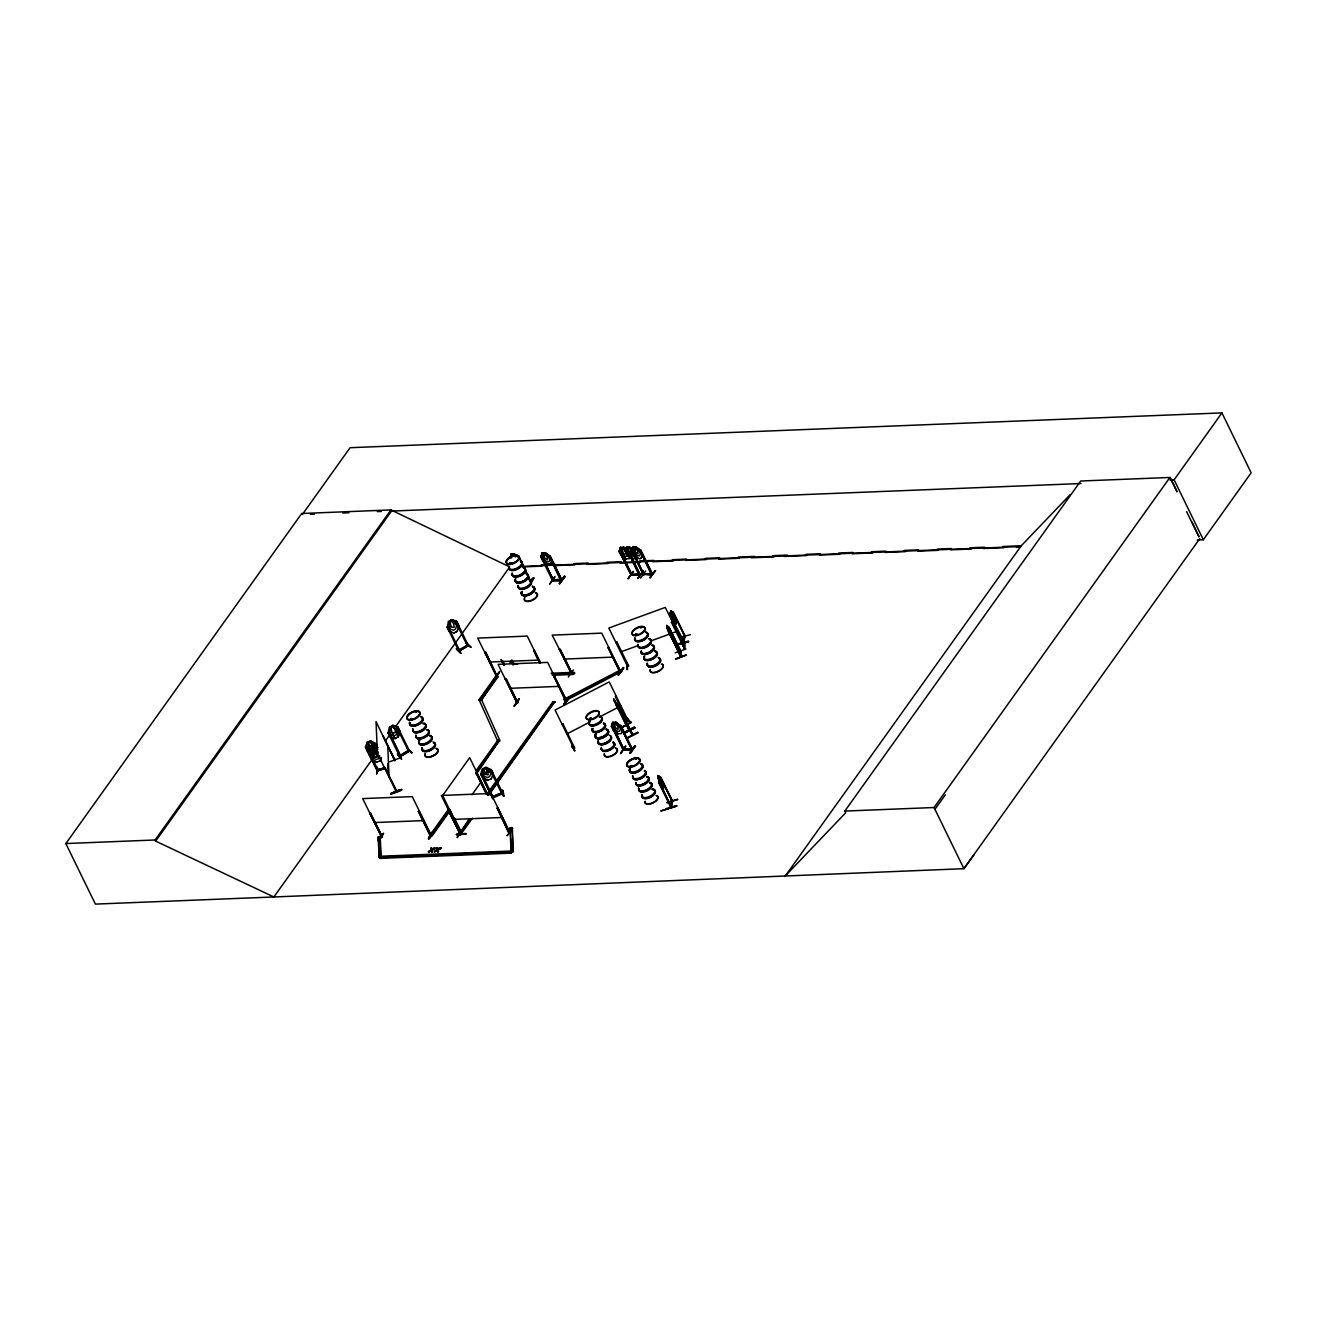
<?xml version="1.0" encoding="UTF-8"?>
<svg xmlns="http://www.w3.org/2000/svg" width="1317" height="1317" viewBox="0 0 1317 1317"><rect width="100%" height="100%" fill="white"/><g stroke="black" fill="none" stroke-linecap="round" stroke-linejoin="round"><path stroke-width="1.5" d="M530.685 580.501L531.097 581.34L530.356 580.781M547.625 564.302L550.72 564.005C552.679 554.572 552.63 567.15 547.625 564.302L542.719 560.548L540.875 556.745L552.613 580.797L552.597 579.546L553.008 580.468L562.079 580.106L550.292 556.169L549.288 556.531L550.292 556.169M552.185 579.908L553.815 580.468L541.501 556.515M624.011 749.027L623.122 749.027L624.159 750.196M631.024 575.331L640.26 574.903L632.242 558.079M631.748 574.08L631.337 574.442M627.518 551.033L639.222 574.986L639.222 573.751L640.441 574.656L631.205 575.002M639.222 574.986L629.608 554.424M651.191 573.274C655.389 578.114 639.041 571.677 643.914 574.805L632.341 550.621L627.863 547.74L628.456 551.016L623.632 547.23L628.571 550.901L630.431 554.704L629.082 558.54M376.662 773.556L377.32 767.284L376.695 773.54M376.794 774.001L377.436 767.729M626.777 663.735L627.106 669.678L626.777 663.752M388.12 732.91L389.47 727.132L392.828 725.239L397.948 727.116L399.792 730.919L398.392 736.631L395.034 738.541L389.931 736.664L388.071 732.861L389.223 732.137L400.747 756.337L389.025 732.417M377.288 752.847L373.896 750.772L374.341 747.332L373.04 750.394L369.435 748.896L372.695 751.184L372.201 754.789L373.534 751.53L377.436 753.126M683.803 642.301L684.165 648.244M684.099 648.26L684.939 648.54L684.577 642.564L671.719 618.364L683.177 642.976L685.317 636.391L673.53 612.454C667.357 607.302 671.423 620.883 673.382 622.711C676.197 628.242 676.773 618.611 675.753 624.291M378.407 770.659L366.636 746.492L365.484 747.101L369.188 754.773L374.571 757.456L378.045 756.172M375.098 744.039L377.749 749.571M460.637 833.233L459.419 833.365L459.896 834.303L470.762 819.19M365.665 747.019L366.653 746.541M376.3 752.386L372.727 753.587L367.344 750.838L372.727 753.472L376.201 752.303L377.304 749.077M368.645 742.393L369.797 742.031L372.563 744.895L372.909 748.418L369.912 747.661L368.645 742.327M369.106 746.13L370.587 753.209L374.028 754.723L376.333 753.999L377.518 751.003L372.579 744.961L369.007 746.048L367.328 750.97M371.427 759.382L376.794 762.131L371.41 759.448L369.567 755.579L371.345 750.739M369.55 755.645C368.925 749.9 375.938 747.216 378.341 752.896M371.641 745.899L370.505 746.196L371.773 751.464L374.769 752.221L374.407 748.698L371.657 745.834M372.579 745.027L377.979 747.529L372.579 744.912M374.588 757.275L378.16 756.254M377.238 746.278L376.02 743.512L375.147 743.907M376.201 752.303L377.419 749.093M378.012 769.556L384.498 767.893M380.267 760.831L376.794 762.131M387.807 767.564L388.136 764.288L387.939 767.449M388.071 770.478L387.972 763.942M458.711 651.174L468.539 645.56L458.892 651.322L447.122 627.139L447.978 626.497L459.765 650.828L459.304 649.643L468.029 644.704M467.716 646.038C465.872 645.445 468.654 643.503 468.177 645.429M396.104 791.287L396.236 790.743M668.476 627.106L680.79 650.96M680.593 656.459L680.445 650.993M395.462 730.77L395.1 732.878L392.268 732.647M410.13 719.691A7.161 3.49 -26 0 1 409.85 713.238A7.161 3.49 -26 0 1 419.909 712.843A7.161 3.49 -26 0 1 410.13 719.691L410.213 719.214M410.427 719.28L411.809 718.819L411.069 719.23M410.739 719.033L411.826 718.901L411.036 718.473M416.007 712.299L416.353 712.382M510.815 563.857L509.547 563.495M509.811 564.071L510.206 563.215M509.877 563.577L511.506 562.886M511.523 563.182L510.387 563.511M589.456 719.23L590.131 718.242L589.769 719.526M590.411 718.358L591.465 718.341L590.51 719.428M590.329 718.209L591.02 718.209M595.317 711.361L595.877 711.476M636.358 633.889L635.354 635.156L637.066 634.778M636.506 634.942L637.198 634.07L636.16 633.938M641.56 627.534L640.836 627.995M630.02 766.609A7.128 3.474 -26 0 1 629.756 760.189A7.128 3.474 -26 0 1 639.766 759.794A7.128 3.474 -26 0 1 630.02 766.609L631.962 765.506L630.777 766.247M630.333 766.247L631.65 765.638M631.716 765.967L630.382 766.757M636.391 759.267L636.177 759.218M400.368 755.365L409.044 750.048M670.962 807.568L659.307 783.664L658.105 775.614L660.476 777.343L672.543 801.707L660.476 777.244L658.22 775.581L659.175 783.747L659.142 782.759L671.522 806.992M659.784 782.973L661.019 787.55L663.389 789.163L662.319 781.047L663.784 786.99M663.735 786.924L663.389 789.163M665.859 809.511C703.558 797.328 630.629 820.491 676.395 806.152M667.077 802.58L677.679 799.337L667.126 802.333M670.814 806.35L671.736 801.362M672.065 801.362L671.012 807.634L670.485 806.712M672.575 801.279L671.357 807.584L657.874 777.82M626.217 552.811L624.884 554.375L623.171 552.926L621.822 547.905M632.308 552.564L630.975 554.128L629.263 552.696M448.504 621.591L447.154 627.369L449.015 631.172L454.102 633.033L457.394 631.057L458.744 625.279L456.884 621.476L451.797 619.616L448.504 621.591L450.266 629.246L453.492 630.217L455.633 628.95L456.62 625.427L451.797 619.616M399.792 730.919L398.343 736.598L395.084 738.59L390.062 736.615M670.699 610.973L674.189 616.488L674.567 621.624L673.119 620.768L670.172 613.129L670.781 610.808L673.185 612.52L685.169 636.984L684.824 635.485L684.297 636.226M679.885 637.379L690.388 634.662M683.128 641.642L684.396 636.555M688.659 641.577L678.09 644.622L688.544 641.889M617.953 705.846L613.738 699.113L626.563 725.881L626.546 724.712M629.691 730.622L632.654 735.314L620.521 710.719M630.399 730.886L629.082 728.515M633.115 735.067L630.053 730.293L632.901 734.639M394.771 759.069L394.82 760.024M396.121 791.402L377.403 753.324L376.036 721.551L394.787 760.666M680.774 651.52L669.02 627.04C659.833 620.077 682.272 655.751 681.037 656.887L681.004 656.228M465.625 833.447L456.275 834.682L465.592 834.204M492.13 796.933L493.645 797.592L492.591 798.086L480.754 774.067L482.417 768.815L485.973 767.317L491.356 769.721L493.2 773.523L491.439 778.643M509.844 558.062L511.144 554.062L514.288 553.947L519.244 557.618L530.833 581.67M540.81 556.828L542.11 552.827L545.271 552.696L550.21 556.383L545.205 552.778M621.081 555.083C633.74 563.939 618.974 555.659 619.171 551.362L620.472 547.362L623.632 547.23M631.139 575.315L619.237 551.28L620.57 547.444M627.205 554.869L625.213 551.181L626.513 547.181L629.674 547.065L634.564 550.819M640.737 550.391L635.782 546.703L640.457 553.42L639.552 555.758L637.51 555.84L634.366 553.65L629.658 547.164L626.563 547.362L625.394 551.148L627.155 554.951L632.028 558.671L635.173 558.54L636.473 554.539L634.481 550.852M635.074 558.441L636.358 554.506L633.971 547.378L637.56 550.621L638.054 553.815L635.337 552.416M641.247 558.013C643.634 547.724 643.206 561.454 638.152 558.309L633.247 554.556C629.164 552.794 633.773 541.748 632.983 550.802M622.694 729.618L621.377 733.618L618.233 733.734L613.278 730.062L611.434 726.26L612.685 722.342L615.879 722.128L620.784 725.881M632.637 749.505L620.9 725.601L619.714 725.634L632.522 749.817L623.32 750.18L611.483 726.177L612.734 722.259L614.463 729.075L617.607 731.264L619.632 731.182L620.554 728.828L615.879 722.128M365.484 747.101L367.163 742.113L370.752 740.977L376.119 743.726L377.353 746.262M381.37 757.621L380.267 760.913L381.486 757.637M623.567 547.411L628.308 553.93L627.386 556.268L625.345 556.35L622.2 554.177L620.472 547.362M634.382 553.683L633.477 556.037L631.452 556.103L628.308 553.93M379.724 755.744L378.555 758.724L376.234 759.465L372.81 757.933L371.328 750.805M461.46 832.591L461.971 833.348L454.53 818.301M459.386 649.89L458.678 650.351M467.436 645.939L455.731 621.871L456.834 621.624L455.896 622.184M400.088 755.234L399.808 756.814L388.087 732.647L388.992 732.054M400.039 756.715L409.455 750.92M408.484 751.464L408.105 750.525M672.46 801.773L660.36 777.277M685.153 636.934L673.069 612.454L676.23 622.233L675.045 616.224M683.688 642.762L671.505 618.381M509.827 563.116L509.531 563.906A7.112 3.474 -26 0 0 519.194 557.124A7.112 3.474 -26 0 0 509.202 557.519A7.112 3.474 -26 0 0 509.465 563.923M516.034 556.383L515.523 556.548M589.786 718.588L591.498 718.489M635.881 634.564L636.555 634.975M636.341 759.069L636.029 759.267M488.673 768.552L486.401 772.684L481.594 771.499M492.081 797.213C499.472 792.834 512.939 789.607 492.509 798.086M574.475 747.167L573.389 747.776M563.001 723.971L562.079 724.449L563.001 723.971L574.722 748.204C572.335 745.455 575.019 749.999 573.85 748.319M627.518 719.642L628.094 720.448L609.244 681.893L555.083 710.044L573.866 748.336M627.534 666.402L608.849 628.028L665.283 607.4L684.198 645.89L683.046 646.351L683.77 645.017M380.992 836.262L382.144 837.365L369.83 813.165L382.457 837.085L370.67 813.132M485.858 652.376L484.837 652.656L485.858 652.376L497.217 676.658M381.09 836.262L381.864 836.46M379.675 839.324L383.593 833.217L378.703 840.69M379.642 839.67L383.329 833.743M498.896 672.872L493.727 679.588M496.608 676.378C507.193 660.278 486.747 689.351 495.62 677.761M506.189 678.634L505.185 678.93L506.189 678.634L517.811 702.85L516.577 701.731M418.362 811.47L419.382 811.19L418.362 811.47L430.28 836.048L432.091 835.966L449.871 811.074M539.608 663.142L533.714 650.466L539.789 662.895M534.389 650.68L540.628 662.863M516.741 701.731L517.383 701.977M514.223 706.241L519.244 699.146M514.354 706.324L519.112 698.734L514.107 705.813M516.774 702.932L517.976 702.57L517.038 702.652L505.349 678.683M560.318 649.396L559.297 649.676L560.318 649.396L572.105 673.366L571.282 672.773M429.951 834.237L429.704 834.32M431.005 835.126L429.968 835.472L431.005 835.39L419.201 811.437M433.095 833.101C424.486 848.132 430.396 829.825 434.1 831.685M468.951 819.256L458.678 834.912L460.473 834.83L448.241 810.268L449.739 810.054M428.387 838.336L433.425 831.274M428.618 838.731L432.783 832.871M449.081 810.235L460.818 834.237L448.241 810.268M475.997 772.881L476.787 772.223L475.997 772.881L486.401 794.2M565.174 700.331L554.062 676.74L566.689 700.66L565.487 699.755M554.737 676.938L566.524 700.907L547.625 662.385L498.073 664.361L516.939 702.932M568.351 677.004L573.323 669.925M459.682 833.118L460.456 833.332M457.295 837.596L462.185 830.072L457.18 837.168M460.571 833.579L461.51 832.443M459.814 833.085L461.032 832.607M460.785 834.204L461.971 833.348L461.444 834.073L442.644 795.501L469.675 757.654L488.047 795.32M564.614 704.282L569.586 697.17L564.614 704.315L563.857 703.838L568.96 696.775M564.104 704.332L569.553 697.154M619.599 670.518L619.747 671.785L608.174 647.487L620.636 671.67L601.754 633.131L552.185 635.123L571.825 673.613L560.137 649.643M609.03 647.454L608.01 647.734M496.953 808.325L497.974 808.045L509.58 832.262L508.642 832.295L497.135 808.078L508.56 832.344L509.597 831.982M619.303 671.094L620.208 670.797M619.764 671.736L608.174 647.487M620.109 670.847L619.5 670.567M618.216 675.094C626.941 665.694 623.682 664.212 618.315 675.028M623.715 667.933L618.727 675.045M508.971 831.982C506.387 830.994 510.996 831.356 508.296 831.192M507.275 835.62L512.659 828.525L507.177 835.554M372.365 759.135L273.87 896.976L95.384 904.104L65.85 843.555L301.708 513.498L390.951 509.926L509.728 566.919M65.85 843.555L155.093 839.983L390.951 509.926M974.284 854.321L963.896 868.677L273.87 896.976L155.636 841.119L391.511 511.062L1080.994 483.537M511.473 558.029L511.144 554.062M512.478 554.605L515.194 556.778M530.784 581.653L519.31 557.404L514.239 554.013L516.462 556.564M385.502 740.747L390.276 734.063M396.252 725.716L508.527 568.582M519.145 557.651L518.305 557.684L519.31 557.404M542.11 552.827L545.254 552.811L549.93 559.412L549.024 561.75L546.983 561.832L543.839 559.643L542.209 552.926L540.925 556.861L542.028 556.498L553.552 580.715M543.394 553.453L547.032 556.614L547.526 559.807L544.81 558.408L543.46 553.37M530.257 581.702C533.253 575.447 535.904 577.373 531.031 582.18M530.504 582.213L534.027 577.883M549.65 584.205L554.984 576.583L549.913 583.678M553.65 580.435C549.156 580.567 566.03 582.213 560.614 579.299M561.47 579.513C539.641 581.521 567.66 578.015 560.581 579.612M564.302 576.22C549.238 598.873 575.43 561.421 559.264 583.316M564.96 576.632L559.544 583.744L564.993 576.648M479.701 701.039L479.042 699.64L495.933 676L498.106 676.675L481.215 700.315L497.744 675.934M479.404 700.397L496.295 676.757L498.106 676.675M511.918 851.77L510.93 853.153L380.35 858.355L380.119 836.361L378.061 837.118L379.28 857.729L381.337 856.972L380.119 836.361M380.35 858.355L380.975 856.231L378.917 856.972M619.171 551.362L620.389 551.033L632.176 574.986L630.777 574.113M621.756 547.987L622.826 547.856M626.563 547.362L626.908 551.082M625.213 551.181L622.776 547.938M640.161 574.969L627.814 550.736M631.716 550.539L643.305 574.788M448.883 808.737L429.918 835.291L431.729 835.225L449.509 810.334M476.161 770.577L497.497 740.714L499.505 739.759L476.524 771.334M630.431 554.704L629.18 558.638L625.987 558.836M430.28 836.048L448.06 811.157M475.602 773.82L499.308 740.648L477.149 772.914M633.197 554.638L638.152 558.309M640.819 550.177L639.815 550.539L640.819 550.177L652.606 574.146L643.355 574.475M635.123 558.375L632.028 558.573M471.963 794.793L481.363 781.623M633.082 571.562L628.011 578.723L633.477 571.529M639.107 574.08L631.699 574.607L639.848 573.751M643.387 571.199L637.807 578.328L643.371 571.166M645.626 571.018L640.556 578.114M486.697 794.431L552.926 701.747L554.737 701.681L488.87 795.106M552.004 674.551L574.656 673.086L573.669 674.452L552.383 675.308M458.678 834.912L469.313 820.014M488.245 793.525L495.34 783.599M497.711 780.29L502.435 773.672M504.806 770.363L515.441 755.464M517.811 752.155L552.119 704.151M488.492 794.365L554.737 701.681M460.473 834.83L472.309 818.285M651.899 573.521L643.865 574.097L651.257 573.553M655.553 570.673L649.972 577.817L655.487 570.64M379.987 857.614L510.568 852.395L511.556 851.012L380.975 856.231M611.434 726.26L612.652 725.93L624.258 750.147L612.652 725.93M614.018 722.885L617.657 726.046L618.15 729.239L615.418 727.84L614.068 722.803M613.278 730.062L618.233 733.734M622.562 729.585L620.9 725.601M620.653 753.522L625.723 746.443M620.784 753.604L625.608 746.015L620.537 753.11M631.847 749.011L631.65 749.883M631.913 749.521L619.895 725.881M629.822 752.731L634.975 745.685L629.822 752.731L630.58 753.209L635.65 746.097L634.959 745.652M630.069 753.11L635.14 746.015M784.866 876.579L1021.284 545.748L1070.326 494.484M785.409 875.805L845.679 812.819L844.823 811.074L1080.681 481.018L1169.924 477.462L1176.954 491.85M844.823 811.074L934.066 807.519L1169.924 477.462M1170.056 479.981L1174.106 479.816L1221.929 412.896L1251.15 472.819L1203.326 539.74L1197.169 539.986M1199.771 538.62L963.896 868.677L934.066 807.519M934.922 809.264L945.31 794.892M512.033 660.245L513.893 663.949L512.511 663.554M513.367 663.142L512.478 663.554M376.827 769.935L377.864 769.589M481.693 773.441L480.886 774.067L492.476 797.806L493.529 797.625M501.349 793.097L502.485 792.604M501.777 793.97L502.798 793.525M633.065 735.034L620.62 710.95M456.505 649.215L460.884 653.281L456.439 648.705M401.504 758.329C389.239 744.385 409.801 769.457 397.487 754.147M635.732 634.251L635.617 635.173M590.938 718.95L589.769 719.378M571.627 746.476L574.953 750.492M574.673 751.184L571.924 745.702L571.627 746.492M627.205 665.48L628.407 665.546M683.227 646.005L684.182 645.692M684.05 645.972L682.716 645.692M517.383 664.048L510.305 662.731M512.906 664.509L513.828 663.933L513.169 664.558M377.979 769.77L376.843 770.165M448.175 626.81L447.286 627.336M513.498 663.9L511.753 660.196M630.53 765.885L632.111 765.704M459.633 650.038L458.563 650.368M408.747 751.612L396.746 727.461L397.668 727.017L409.603 751.069L409.175 750.196L399.43 755.942M496.18 675.506L497.036 675.703M570.64 672.526L571.512 672.46M571.068 673.415L572.105 673.333M509.103 831.422L508.23 831.455M530.076 581.406L530.998 581.357M561.042 580.171L561.964 580.122M622.974 749.06L623.83 749.274M623.402 749.933L611.812 725.963M631.798 749.571L620.06 725.634M458.431 650.137L459.073 651.207M409.439 751.233L399.907 756.748M431.202 849.844C424.321 853.449 433.194 851.852 431.021 848.033L432.141 849.926L434.133 847.901C438.182 848.428 426.675 852.527 434.84 847.885M428.305 851.786L435.087 848.378M428.552 852.28L431.301 850.206L432.42 852.132L431.992 849.778M437.228 849.597C430.346 853.218 439.22 851.605 437.063 847.786L438.166 849.679L440.158 847.671C444.208 848.197 432.7 852.297 440.866 847.638M434.33 851.539L441.113 848.132M434.577 852.033L437.326 849.959L438.446 851.885L438.018 849.547M627.534 719.658L626.81 720.004M448.537 621.624L451.83 619.665M449.937 621.558L450.99 620.933L453.657 623.517L454.102 627.32L451.287 627.09L449.887 621.525M470.432 646.96L466.498 643.239M391.462 730.984L390.919 727.116L391.989 726.49L394.656 729.091M397.899 727.066L396.911 727.758M407.513 748.912L412.089 752.764L407.628 748.764M497.316 676.609L485.677 652.606M517.663 702.883L506.024 678.881M571.166 673.399L559.462 649.429M566.376 700.94L565.487 700.99L566.59 700.644M619.994 671.423L620.702 671.407M620.488 671.703L619.698 671.703M430.478 834.534L430.132 835.472M553.074 579.875L552.992 579.875M561.799 580.435L550.111 556.416M631.37 574.986L619.55 551.066M643.601 573.883L642.762 573.949M644.013 574.755L635.255 556.037M623.501 749.933L632.588 749.571M631.485 748.649L623.945 749.521L632.094 748.945M628.407 578.624L633.082 571.627M501.826 793.904L502.979 793.69L491.142 769.572L490.187 769.968M628.028 720.218L627.007 720.959L615.319 696.775L616.34 696.463M614.364 700.232L615.516 703.031M618.397 707.492L617.13 704.348L621.031 711.328M616.307 705.188L619.27 710.439M620.472 710.62L617.986 706.044L622.579 715.806L619.698 710.439L622.233 714.67L621.789 713.435M619.336 709.847L620.225 712.168M623.649 717.222L622.546 715.74M627.122 717.633C623.171 716.069 636.276 729.7 627.122 717.617M574.278 747.299L573.455 747.71M627.88 720.267L626.908 720.794L627.567 719.329M621.147 727.412L631.271 722.095L621.394 727.889M624.242 732.186L634.366 726.885L634.909 727.84L624.702 733.026M624.604 732.861L634.843 727.708M637.757 732.137L627.814 737.816M627.83 737.866L638.136 732.812M564.038 699.294L620.57 669.925L621.147 670.847L621.525 671.588L564.993 700.973L564.038 699.294L564.417 700.051L593.588 684.889M597.227 682.996L620.933 670.666L621.525 671.588M621.147 670.847L564.631 700.232L564.993 700.973M566.771 734.013L590.246 721.815M599.268 717.123L620.933 705.863M408.896 750.114L409.208 751.003M627.106 665.727L628.225 665.365M481.709 700.084L479.322 700.298L497.875 741.455L499.67 741.389M627.748 666.254L628.061 665.398M410.904 718.654L412.172 718.605L410.953 719.773M483.899 768.963L485.051 768.486L487.8 771.235L488.163 774.873L485.183 774.347L483.882 768.898M481.676 773.408L493.431 797.74M481.133 774.873L491.718 770.461M487.981 780.273L482.631 777.935L487.981 780.273L491.537 778.726M502.419 790.677L503.423 795.896M502.946 790.546L502.205 790.299M672.378 636.588L672.427 638.696L668.855 633.033L666.912 625.377M667.077 626.546L670.221 633.576L669.546 632.769M666.863 627.287L681.037 656.821L680.708 651.01M668.838 633.065L669.316 632.325L680.609 656.92M670.797 636.72L672.378 638.564M616.899 642.038L615.961 642.597L616.899 642.038L628.719 666.172L627.765 666.55M671.423 622.101L672.378 621.756L671.44 622.315L683.243 646.268M395.232 760.485L383.148 736.104L394.87 760.683M684.577 642.564L684.346 648.754M389.684 761.769L400.253 757.868M680.691 655.603L680.066 651.125M675.522 658.879L686.141 655.01L675.572 659.241M675.572 659.224L686.108 655.026M391.116 794.135C397.932 788.175 411.2 787.912 391.083 794.069M390.869 793.377L401.455 789.476M620.537 651.997L637.477 645.807M650.647 641L676.971 631.37M509.877 828.113L512.297 828.113L513.317 851.852L511.259 852.609L509.877 828.113L512.297 828.113M510.881 851.852L512.939 851.095L511.934 827.356M509.926 662.978L517.614 664.361M376.004 743.726L374.818 743.809M371.229 750.723L374.802 749.587M378.127 769.803L384.696 767.729M385.008 768.338L377.37 770.774L365.682 746.805M384.992 768.568L377.353 770.988L365.5 747.035M510.535 563.758L509.942 563.511M411.217 719.477L410.328 719.592M658.385 776.898L661.249 784.027L658.253 777.606M665.678 808.737L676.197 805.675M677.959 643.914L688.412 641.099M512.675 663.752L513.334 664.492M496.311 675.473L496.822 676.329L485.002 652.409M430.231 835.143L418.543 811.223M530.257 580.83L530.504 580.748A7.244 3.539 -26 0 1 526.751 587.645A7.244 3.539 -26 0 1 518.174 587.086M652.211 574.442L640.638 550.424L635.732 546.785M471.14 647.141L466.234 642.894M632.275 749.9L631.864 748.978M411.595 752.962L407.282 748.402M643.552 574.426L635.304 557.914M626.546 725.815L614.562 701.335M629.51 730.194L626.316 725.239M503.621 796.258L502.468 790.677M504.082 796.094L502.864 790.513M533.55 650.713L534.57 650.433M553.897 676.987L554.901 676.708M449.871 809.428L461.065 834.122L454.2 818.318M369.649 813.412L370.489 813.363M382.457 837.085L381.518 837.085L362.718 798.596L412.287 796.62L431.12 835.093M381.387 837.447L382.358 837.069M465.889 833.908L456.456 834.352L465.79 833.941M1221.929 412.896L350.092 447.698L302.268 514.618L301.708 513.498M310.368 514.288L314.434 514.14M342.832 513.004L348.906 512.757M377.304 511.622L381.37 511.457M632.588 546.917L635.782 546.703M511.095 554.144L514.288 554.045M619.369 551.313L631.995 575.233M541.188 556.531L542.028 556.498M549.452 556.202L560.91 580.484L549.37 556.433M541.073 564.911L555.428 564.335M573.899 563.61L588.271 563.034M606.742 562.293L621.097 561.717M639.568 560.976L653.94 560.416M672.411 559.676L686.766 559.099M705.237 558.359L719.609 557.782M738.08 557.058L754.493 556.4M772.964 555.659L787.336 555.083M805.806 554.342L820.162 553.782M838.633 553.041L853.004 552.465M871.475 551.724L885.831 551.148M904.302 550.424L918.673 549.847M937.144 549.107L951.5 548.53M969.971 547.79L984.342 547.23M1002.813 546.489L1021.284 545.748M524.1 566.343L1020.724 546.522M523.425 566.886L541.913 566.145M554.243 565.652L574.788 564.828M587.102 564.335L607.647 563.511M619.978 563.034L640.506 562.211M652.837 561.717L673.382 560.894M685.696 560.4L706.241 559.577M718.572 559.099L739.117 558.276M751.431 557.782L774.034 556.877M784.306 556.465L806.893 555.56M819.223 555.083L839.752 554.259M852.083 553.766L872.628 552.942M884.942 552.449L905.487 551.625M917.817 551.148L938.346 550.325M950.676 549.831L971.222 549.008M983.536 548.514L1004.081 547.691M1016.411 547.213L1020.51 547.049M529.994 581.653L530.833 581.62M489.414 662.056L538.982 660.08M563.89 659.093L613.442 657.101M551.066 673.25L574.294 672.328M561.108 673.613L574.656 673.086M509.761 688.33L559.313 686.355M479.042 699.64L480.837 699.574M555.099 702.422L552.926 701.747M611.631 726.21L612.471 726.177M499.308 740.648L497.497 740.714L497.875 741.455M374.423 822.565L423.975 820.59M452.999 819.437L502.567 817.445M458.3 834.155L460.11 834.089M431.021 848.033L432.009 848.494M437.063 847.786L438.051 848.263M431.416 851.655L432.42 852.132M437.458 851.408L438.446 851.885M387.461 856.725L401.751 856.165M420.107 855.424L434.38 854.865M452.752 854.124L469.066 853.482M487.438 852.741L501.711 852.165M672.543 801.164L660.838 777.26M620.669 671.357L620.389 670.551M509.613 831.949L490.862 793.476L441.31 795.468L460.226 833.957M651.01 573.619L652.014 573.241M680.329 651.685L668.476 627.748M396.598 791.221L384.877 767.745M655.092 570.64L650.022 577.735M637.856 578.245L642.894 571.117M451.78 619.747L456.834 621.624M660.788 785.492L662.138 786.364L661.562 781.277L658.154 775.746M629.888 731.034L617.08 705.369M632.604 735.232L618.364 706.472M615.829 722.309L620.686 725.93M628.736 729.141L626.662 725.058M670.188 634.909L671.209 635.897L666.797 625.41M457.394 631.057L454.102 633.033M466.152 642.877L470.696 647.322M456.39 648.787L460.884 653.281M398.244 736.516L392.828 725.239L397.635 731.017L396.615 734.524L394.474 735.775L391.231 734.787L389.832 731.939L389.618 727.247L395.084 738.59M677.564 799.534L667.093 802.728M675.193 652.837L685.811 649.067M634.909 727.84L624.456 732.614M617.014 704.414L618.183 706.027M621.064 710.67L618.052 706.011L619.895 709.814M626.662 725.206L629.724 729.832L614.66 700.759L616.619 704.71M624.768 733.141L634.728 727.544M616.405 705.089L618.842 709.435L618.397 708.184M619.714 709.945L621.097 712.431L620.719 711.493M616.323 704.694L617.706 707.196L617.327 706.241M616.998 705.336L613.623 699.162L615.121 702.389M627.616 737.438L637.955 732.548M1174.106 479.816L1203.326 539.74M1170.978 478.927L1177.118 491.537M1192.05 522.141L1199.079 536.546M1186.601 511.638L1198.882 536.826M639.98 550.21L651.536 574.492L639.881 550.44M669.052 627.583L680.741 651.619M666.797 626.283L672.361 637.691M527.475 575.875L529.269 579.562M540.447 663.11L527.277 636.111L477.725 638.087L496.575 676.691M511.375 660.871L513.103 664.624M511.111 660.821L512.823 664.575M502.633 660.854L504.691 664.591M501.349 659.685L504.049 665.217M501.069 659.636L503.769 665.167M456.62 621.443L468.408 645.659M490.056 769.918L502.04 794.102L501.547 792.949L493.167 796.522M476.458 772.239L487.718 795.336M476.326 772.865L486.73 794.184M384.844 767.218L396.647 791.204M378.061 837.118L378.605 841.843M155.093 839.983L155.636 841.119M617.64 705.533L618.908 708.266M481.347 699.343L499.884 740.5M631.452 722.473L621.311 727.741M401.619 789.805L391.05 793.772M619.451 709.797L620.323 712.102M613.738 699.113L614.512 701.467M502.139 790.282L503.571 796.373M485.973 767.317L490.895 773.375L489.726 776.586L487.438 777.54L484.014 776.256L482.516 768.881M491.702 795.089L492.657 798.909M437.293 848.296L437.474 850.107M431.268 848.527L431.449 850.338M437.573 850.469L437.688 851.918M431.548 850.7L431.663 852.148M437.804 847.753L437.919 849.185M431.778 848L431.894 849.432M627.122 663.027L627.518 669.448M510.667 838.748L511.259 852.609M387.725 745.521L389.091 777.293M378.95 849.778L379.28 857.729M523.524 568.006A7.244 3.539 -26 0 1 520.791 575.397A7.244 3.539 -26 0 1 512.395 573.784M524.726 568.829A7.145 3.49 -26 0 1 520.1 576.155A7.145 3.49 -26 0 1 512.675 574.146M515.21 579.299A7.112 3.474 -26 0 0 523.458 580.896A7.112 3.474 -26 0 0 526.142 573.619A7.161 3.49 -26 0 1 526.849 578.64A7.161 3.49 -26 0 1 518.025 582.542A7.161 3.49 -26 0 1 515.869 578.344M526.356 574.047A7.112 3.474 -26 0 1 523.672 581.324A7.112 3.474 -26 0 1 515.424 579.727A7.112 3.474 -26 0 0 523.639 581.274A7.112 3.474 -26 0 0 526.323 574.014M523.096 567.347A7.128 3.474 -26 0 1 520.413 574.64A7.128 3.474 -26 0 1 512.148 573.043M523.343 567.66A7.244 3.539 -26 0 1 520.627 575.068A7.244 3.539 -26 0 1 512.231 573.438M521.219 561.437A7.244 3.539 -26 0 1 516.544 568.862A7.244 3.539 -26 0 1 509.004 566.837M520.956 561.108A7.145 3.49 -26 0 1 516.346 568.434A7.145 3.49 -26 0 1 508.905 566.425M520.413 561.849A7.128 3.474 -26 0 1 518.536 568.681A7.128 3.474 -26 0 1 509.267 568.582M521.384 561.783A7.244 3.539 -26 0 1 517.565 568.796A7.244 3.539 -26 0 1 508.988 568.236M532.842 587.3A7.145 3.49 -26 0 1 533.434 592.173A7.145 3.49 -26 0 1 524.627 596.058A7.145 3.49 -26 0 1 522.487 591.86M532.71 586.855A7.244 3.539 -26 0 1 533.319 591.794A7.244 3.539 -26 0 1 524.38 595.745A7.244 3.539 -26 0 1 522.223 591.481M535.328 592.485A7.095 3.457 -26 0 1 535.92 597.342A7.095 3.457 -26 0 1 527.162 601.194A7.095 3.457 -26 0 1 525.039 597.029M526.619 574.607A7.112 3.474 -26 0 1 523.936 581.867A7.112 3.474 -26 0 1 515.688 580.287M535.542 592.831A7.161 3.49 -26 0 1 532.842 600.14A7.161 3.49 -26 0 1 524.561 598.544M532.282 586.197A7.128 3.474 -26 0 1 529.599 593.49A7.128 3.474 -26 0 1 521.334 591.893M529.599 580.698A7.128 3.474 -26 0 1 526.915 587.975A7.128 3.474 -26 0 1 518.651 586.378M532.545 586.509A7.244 3.539 -26 0 1 529.813 593.918A7.244 3.539 -26 0 1 521.417 592.304M529.319 579.908A7.244 3.539 -26 0 1 526.586 587.3A7.244 3.539 -26 0 1 518.19 585.686M529.072 579.579A7.145 3.49 -26 0 1 526.372 586.872A7.145 3.49 -26 0 1 518.091 585.275M653.034 645.248A7.128 3.474 -26 0 1 649.265 652.145A7.128 3.474 -26 0 1 640.819 651.602M652.162 645.281A7.128 3.474 -26 0 1 649.479 652.557A7.128 3.474 -26 0 1 641.214 650.96M647.19 633.033A7.244 3.539 -26 0 1 642.515 640.441A7.244 3.539 -26 0 1 634.975 638.416M648.902 638.597A7.128 3.474 -26 0 1 646.219 645.873A7.128 3.474 -26 0 1 637.955 644.293M647.289 633.477A7.128 3.474 -26 0 1 642.68 640.77A7.128 3.474 -26 0 1 635.271 638.778M649.166 638.91A7.244 3.539 -26 0 1 646.433 646.318A7.244 3.539 -26 0 1 638.037 644.688M645.939 632.292A7.244 3.539 -26 0 1 643.206 639.7A7.244 3.539 -26 0 1 634.81 638.07M645.676 631.979A7.128 3.474 -26 0 1 642.992 639.272A7.128 3.474 -26 0 1 634.728 637.675M649.446 639.7A7.128 3.474 -26 0 1 647.569 646.532A7.128 3.474 -26 0 1 638.301 646.433M650.417 639.634A7.244 3.539 -26 0 1 646.598 646.647A7.244 3.539 -26 0 1 638.021 646.087M652.047 645.001A7.161 3.49 -26 0 1 650.17 651.849A7.161 3.49 -26 0 1 640.869 651.75M659.619 658.484A7.244 3.539 -26 0 1 654.928 665.908A7.244 3.539 -26 0 1 647.388 663.883M658.632 658.549A7.128 3.474 -26 0 1 655.948 665.842A7.128 3.474 -26 0 1 647.684 664.245M662.237 664.097A7.128 3.474 -26 0 1 657.627 671.407A7.128 3.474 -26 0 1 650.203 669.415M654.22 646.894A7.128 3.474 -26 0 1 648.046 653.89A7.128 3.474 -26 0 1 641.494 651.536M661.332 664.081A7.128 3.474 -26 0 1 658.648 671.374A7.128 3.474 -26 0 1 650.384 669.777M654.072 646.548A7.161 3.49 -26 0 1 647.898 653.578A7.161 3.49 -26 0 1 641.297 651.224M652.294 645.511A7.161 3.49 -26 0 1 653.38 645.89M655.29 651.487A7.244 3.539 -26 0 1 655.899 656.426A7.244 3.539 -26 0 1 646.976 660.377A7.244 3.539 -26 0 1 644.803 656.113M658.088 657.446A7.128 3.474 -26 0 1 655.405 664.723A7.128 3.474 -26 0 1 647.141 663.142M655.405 651.931A7.128 3.474 -26 0 1 652.722 659.224A7.128 3.474 -26 0 1 644.457 657.627M659.455 658.154A7.244 3.539 -26 0 1 654.763 665.562A7.244 3.539 -26 0 1 647.223 663.538M655.125 651.141A7.244 3.539 -26 0 1 652.392 658.549A7.244 3.539 -26 0 1 643.997 656.936M654.862 650.828A7.128 3.474 -26 0 1 652.178 658.121A7.128 3.474 -26 0 1 643.914 656.524M603.598 723.922A7.128 3.474 -26 0 1 604.19 728.778A7.128 3.474 -26 0 1 595.399 732.664A7.128 3.474 -26 0 1 593.259 728.482M603.482 723.461A7.244 3.539 -26 0 1 600.75 730.869A7.244 3.539 -26 0 1 592.354 729.256M606.281 729.453A7.128 3.474 -26 0 1 606.89 734.31A7.128 3.474 -26 0 1 598.099 738.195A7.128 3.474 -26 0 1 595.959 733.997M595.778 733.635A7.128 3.474 -26 0 0 597.918 737.833A7.128 3.474 -26 0 0 606.709 733.948A7.128 3.474 -26 0 0 606.116 729.091A7.112 3.474 -26 0 1 603.416 736.351A7.112 3.474 -26 0 1 595.169 734.754M600.256 716.86A7.244 3.539 -26 0 1 597.523 724.251A7.244 3.539 -26 0 1 589.127 722.638M604.124 723.198A7.128 3.474 -26 0 1 599.531 730.491A7.128 3.474 -26 0 1 592.107 728.499M601.441 717.699A7.128 3.474 -26 0 1 596.831 724.992A7.128 3.474 -26 0 1 589.423 723M603.318 723.132A7.244 3.539 -26 0 1 600.585 730.523A7.244 3.539 -26 0 1 592.189 728.91M600.091 716.514A7.244 3.539 -26 0 1 600.7 721.453A7.244 3.539 -26 0 1 591.761 725.404A7.244 3.539 -26 0 1 589.588 721.14M599.828 716.201A7.128 3.474 -26 0 1 600.42 721.058A7.128 3.474 -26 0 1 591.629 724.943A7.128 3.474 -26 0 1 589.489 720.745M614.562 743.809A7.128 3.474 -26 0 1 608.405 750.805A7.128 3.474 -26 0 1 601.836 748.468M612.784 742.772A7.128 3.474 -26 0 1 613.87 743.15M615.302 747.941A7.128 3.474 -26 0 1 612.619 755.217A7.128 3.474 -26 0 1 604.355 753.62M606.594 730.062A7.128 3.474 -26 0 1 603.91 737.355A7.128 3.474 -26 0 1 595.646 735.759A7.112 3.474 -26 0 0 603.071 737.75A7.112 3.474 -26 0 0 607.664 730.474M615.483 748.303A7.128 3.474 -26 0 1 612.8 755.579A7.128 3.474 -26 0 1 604.536 753.982M606.446 729.717A7.161 3.49 -26 0 1 607.055 734.606A7.161 3.49 -26 0 1 598.231 738.491A7.161 3.49 -26 0 1 596.074 734.293M610.545 736.088A7.244 3.539 -26 0 1 605.869 743.512A7.244 3.539 -26 0 1 598.33 741.487M613.327 742.047A7.128 3.474 -26 0 1 608.717 749.357A7.128 3.474 -26 0 1 601.293 747.348M610.644 736.549A7.128 3.474 -26 0 1 606.034 743.842A7.128 3.474 -26 0 1 598.609 741.85M610.38 735.759A7.244 3.539 -26 0 1 605.688 743.167A7.244 3.539 -26 0 1 598.148 741.142M609.014 735.051A7.128 3.474 -26 0 1 606.33 742.327A7.128 3.474 -26 0 1 598.066 740.73M612.668 742.311A7.244 3.539 -26 0 1 610.759 749.258A7.244 3.539 -26 0 1 601.359 749.159M613.607 742.36A7.244 3.539 -26 0 1 609.771 749.373A7.244 3.539 -26 0 1 601.194 748.813M647.799 776.701A7.128 3.474 -26 0 1 644.029 783.599A7.128 3.474 -26 0 1 635.584 783.039M640.869 764.074A7.244 3.539 -26 0 1 641.478 769.029A7.244 3.539 -26 0 1 632.539 772.964A7.244 3.539 -26 0 1 630.366 768.7M644.737 770.429A7.128 3.474 -26 0 1 640.128 777.721A7.128 3.474 -26 0 1 632.72 775.729M642.054 764.914A7.128 3.474 -26 0 1 637.444 772.223A7.128 3.474 -26 0 1 630.02 770.231M645.017 770.741A7.244 3.539 -26 0 1 640.342 778.166A7.244 3.539 -26 0 1 632.802 776.141M640.688 763.745A7.244 3.539 -26 0 1 641.313 768.684A7.244 3.539 -26 0 1 632.374 772.618A7.244 3.539 -26 0 1 630.201 768.371M640.441 763.416A7.128 3.474 -26 0 1 641.033 768.288A7.128 3.474 -26 0 1 632.242 772.174A7.128 3.474 -26 0 1 630.102 767.976M644.194 771.153A7.128 3.474 -26 0 1 642.317 777.968A7.128 3.474 -26 0 1 633.065 777.886M645.182 771.087A7.244 3.539 -26 0 1 641.363 778.1A7.244 3.539 -26 0 1 632.769 777.54M646.894 776.668A7.128 3.474 -26 0 1 644.211 783.961A7.128 3.474 -26 0 1 635.946 782.364M646.812 776.437A7.161 3.49 -26 0 1 644.918 783.302A7.161 3.49 -26 0 1 635.634 783.203M653.397 790.002A7.128 3.474 -26 0 1 650.713 797.279A7.128 3.474 -26 0 1 642.449 795.682M647.207 777.293A7.128 3.474 -26 0 1 644.507 784.57A7.128 3.474 -26 0 1 636.243 782.989M656.096 795.55A7.128 3.474 -26 0 1 653.413 802.827A7.128 3.474 -26 0 1 645.149 801.246M657.002 795.55A7.128 3.474 -26 0 1 653.232 802.448A7.128 3.474 -26 0 1 644.787 801.888M647.059 776.948A7.161 3.49 -26 0 1 644.359 784.257A7.161 3.49 -26 0 1 636.062 782.66M650.055 782.924A7.244 3.539 -26 0 1 647.322 790.332A7.244 3.539 -26 0 1 638.926 788.718M652.853 788.883A7.128 3.474 -26 0 1 650.17 796.176A7.128 3.474 -26 0 1 641.906 794.579M650.17 783.385A7.128 3.474 -26 0 1 647.487 790.661A7.128 3.474 -26 0 1 639.222 789.081M653.117 789.196A7.244 3.539 -26 0 1 650.384 796.604A7.244 3.539 -26 0 1 641.988 794.991M649.89 782.594A7.244 3.539 -26 0 1 647.157 789.986A7.244 3.539 -26 0 1 638.761 788.373M649.627 782.282A7.128 3.474 -26 0 1 646.943 789.558A7.128 3.474 -26 0 1 638.679 787.961M654.384 789.937A7.244 3.539 -26 0 1 650.549 796.95A7.244 3.539 -26 0 1 641.972 796.39M651.866 789.443A7.244 3.539 -26 0 1 653.281 789.542M424.321 724.169A7.145 3.49 -26 0 1 421.621 731.462A7.145 3.49 -26 0 1 413.34 729.865M427.877 729.75A7.095 3.457 -26 0 1 423.284 737.01A7.095 3.457 -26 0 1 415.909 735.034M427.021 729.7A7.161 3.49 -26 0 1 424.321 737.01A7.161 3.49 -26 0 1 416.04 735.413M422.066 717.502A7.244 3.539 -26 0 1 417.374 724.926A7.244 3.539 -26 0 1 409.834 722.901M423.778 723.066A7.145 3.49 -26 0 1 421.078 730.359A7.145 3.49 -26 0 1 412.797 728.762M422.164 717.946A7.145 3.49 -26 0 1 417.555 725.255A7.145 3.49 -26 0 1 410.114 723.263M424.025 723.379A7.244 3.539 -26 0 1 421.292 730.787A7.244 3.539 -26 0 1 412.896 729.174M420.798 716.777A7.244 3.539 -26 0 1 418.065 724.169A7.244 3.539 -26 0 1 409.669 722.556M420.551 716.448A7.145 3.49 -26 0 1 417.851 723.741A7.145 3.49 -26 0 1 409.571 722.144M422.773 723.626A7.244 3.539 -26 0 1 423.053 730.161A7.244 3.539 -26 0 1 412.88 730.573M434.478 742.969A7.244 3.539 -26 0 1 429.803 750.394A7.244 3.539 -26 0 1 422.263 748.352M433.507 743.018A7.145 3.49 -26 0 1 430.824 750.328A7.145 3.49 -26 0 1 422.543 748.731M437.079 748.599A7.095 3.457 -26 0 1 432.486 755.876A7.095 3.457 -26 0 1 425.095 753.884M427.284 730.342A7.095 3.457 -26 0 1 424.601 737.602A7.095 3.457 -26 0 1 416.386 736.005M436.108 748.319A7.161 3.49 -26 0 1 433.408 755.629A7.161 3.49 -26 0 1 425.111 754.032M436.223 748.55A7.161 3.49 -26 0 1 433.523 755.859A7.161 3.49 -26 0 1 425.226 754.262M430.165 735.956A7.244 3.539 -26 0 1 430.774 740.911A7.244 3.539 -26 0 1 421.835 744.846A7.244 3.539 -26 0 1 419.662 740.598M432.964 741.915A7.128 3.474 -26 0 1 430.264 749.208A7.128 3.474 -26 0 1 422.016 747.612M430.28 736.417A7.128 3.474 -26 0 1 427.581 743.693A7.128 3.474 -26 0 1 419.316 742.113M434.314 742.623A7.244 3.539 -26 0 1 429.638 750.048A7.244 3.539 -26 0 1 422.098 748.023M430 735.627A7.244 3.539 -26 0 1 430.61 740.566A7.244 3.539 -26 0 1 421.67 744.5A7.244 3.539 -26 0 1 419.497 740.253M429.737 735.298A7.145 3.49 -26 0 1 427.054 742.59A7.145 3.49 -26 0 1 418.773 740.994M630.777 553.206L629.74 555.725L630.003 552.696L626.974 549.88L630.283 552.086L631.287 549.716L631.073 552.63L634.201 555.544L630.777 553.206M367.278 742.195L368.744 749.406L372.168 750.92L374.472 750.18L375.658 747.2L374.275 744.352L370.752 740.977L367.262 742.261M372.727 750.871L373.979 756.205L376.991 756.962L376.629 753.439L373.88 750.492L372.711 750.937M670.765 612.175L673.711 619.27L670.88 612.142M670.435 630.876L672.296 636.687L670.435 630.876M565.997 700.084L565.882 700.084M509.745 564.499A7.112 3.474 -26 0 0 519.474 557.684A7.112 3.474 -26 0 0 509.465 558.095A7.112 3.474 -26 0 0 509.745 564.499M509.547 564.153A7.161 3.49 -26 0 0 519.326 557.305A7.161 3.49 -26 0 0 509.267 557.717A7.161 3.49 -26 0 0 509.547 564.153M635.271 635.173A7.128 3.474 -26 0 0 645.001 628.341A7.128 3.474 -26 0 0 634.992 628.736A7.128 3.474 -26 0 0 635.271 635.173M635.551 635.732A7.128 3.474 -26 0 0 645.281 628.917A7.128 3.474 -26 0 0 635.271 629.312A7.128 3.474 -26 0 0 635.551 635.732M589.423 719.378A7.128 3.474 -26 0 0 599.153 712.563A7.128 3.474 -26 0 0 589.143 712.958A7.128 3.474 -26 0 0 589.423 719.378M589.687 719.955A7.128 3.474 -26 0 0 599.433 713.139A7.128 3.474 -26 0 0 589.423 713.534A7.128 3.474 -26 0 0 589.687 719.955M630.3 767.185A7.128 3.474 -26 0 0 640.046 760.353A7.128 3.474 -26 0 0 630.036 760.765A7.128 3.474 -26 0 0 630.3 767.185M630.119 766.856A7.161 3.49 -26 0 0 639.897 759.991A7.161 3.49 -26 0 0 629.839 760.403A7.161 3.49 -26 0 0 630.119 766.856M410.427 720.201A7.095 3.457 -26 0 0 420.123 713.402A7.095 3.457 -26 0 0 410.147 713.798A7.095 3.457 -26 0 0 410.427 720.201M410.229 719.889A7.161 3.49 -26 0 0 420.008 713.024A7.161 3.49 -26 0 0 409.949 713.435A7.161 3.49 -26 0 0 410.229 719.889M424.453 737.273A7.161 3.49 -26 0 0 427.152 729.964A7.161 3.49 -26 0 1 424.469 737.29A7.161 3.49 -26 0 1 416.172 735.693A7.161 3.49 -26 0 0 424.453 737.273"/></g></svg>
